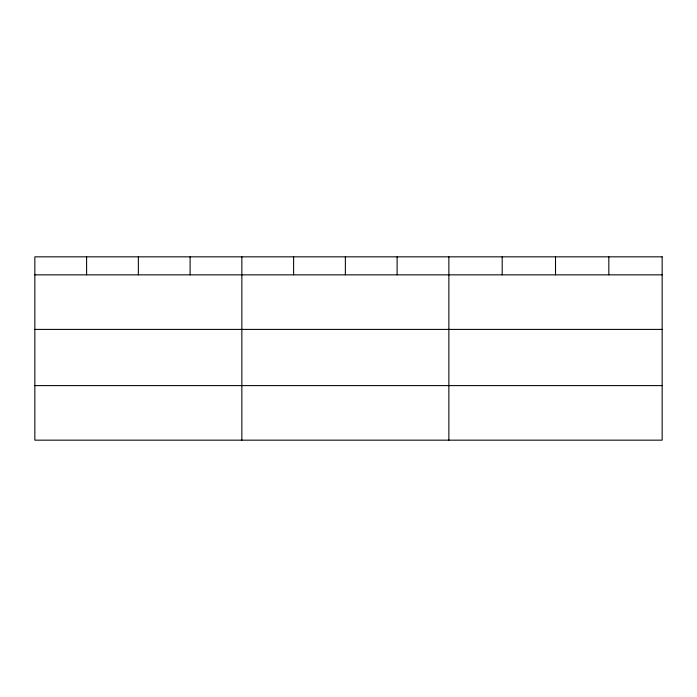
<?xml version="1.0" encoding="UTF-8"?>
<svg xmlns="http://www.w3.org/2000/svg" width="697" height="697" viewBox="0 0 697 697"><rect width="100%" height="100%" fill="white"/><g stroke="black" fill="none" stroke-linecap="round" stroke-linejoin="round"><path stroke-width="1.05" d="M34.85 274.845L662.15 274.845M34.85 329.402L662.15 329.402M34.85 385.607L662.15 385.607M608.829 256.836L608.829 274.845M555.509 256.836L555.509 274.845M502.188 256.836L502.188 274.845M448.868 256.836L448.868 440.164M397.116 256.836L397.116 274.845M345.363 256.836L345.363 274.845M293.611 256.836L293.611 274.845M241.859 256.836L241.859 440.164M190.107 256.836L190.107 274.845M138.355 256.836L138.355 274.845M86.602 256.836L86.602 274.845M662.15 256.836L34.85 256.836L34.85 440.164L662.15 440.164L662.15 256.836"/></g></svg>
